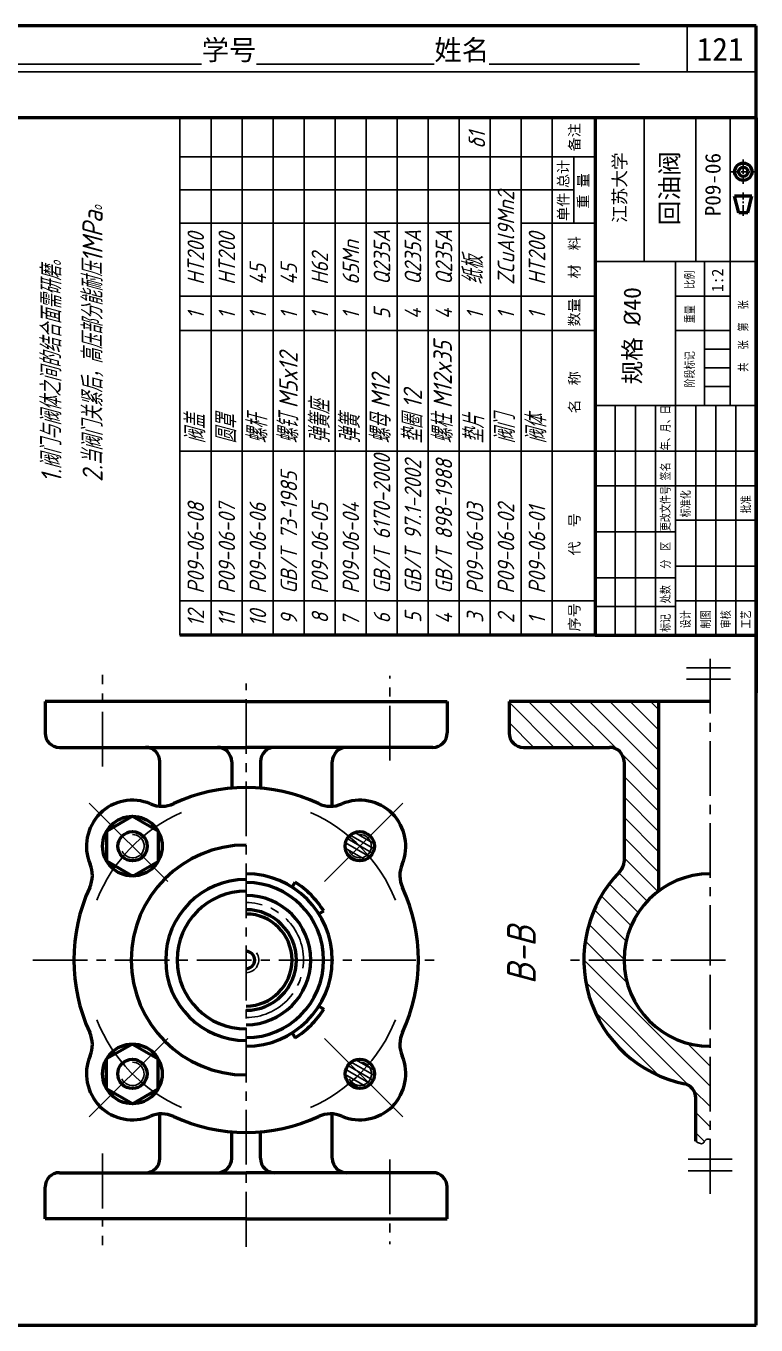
# Model space of a CAD drawing. Header units: millimetres. Extents: x 0 to 322, y 0 to 226.
# Drawn here: x 194.9 to 322, y 0 to 226 of the extents above; entities that cross this region are included whole.
import ezdxf

# ---------------------------------------------------------------- set-up
doc = ezdxf.new("R2010")
doc.units = ezdxf.units.MM
doc.header["$LTSCALE"] = 0.5
doc.linetypes.add('CENTER2', pattern=[28.575, 19.05, -3.175, 3.175, -3.175])
doc.layers.add('点画线层', color=7, linetype='CENTER2')
doc.layers.add('细实线层', color=7, linetype='Continuous')
doc.layers.add('粗实线层', color=7, linetype='Continuous', lineweight=50)
doc.styles.get("Standard").update_dxf_attribs({"font": 'gbeitc.shx', "height": 4, "bigfont": 'gbcbig.shx'})
doc.styles.add('宋体', font='SimSun.ttf', dxfattribs={"height": 3})
pattern_1 = [(150, (300.90456, -35.0322), (-0.396875, -0.6874077), [])]

msp = doc.modelspace()

# ---------------------------------------------------------------- hatches: boundary and pattern name
h = msp.add_hatch()
h.set_pattern_fill('ANSI31', color=256, scale=0.25, angle=105, style=0)
h.set_pattern_definition(pattern_1)
edge = h.paths.add_edge_path()
edge.add_arc((253.02, 83.3), 2.55, 90, 450)
h = msp.add_hatch()
h.set_pattern_fill('ANSI31', color=256, scale=0.25, angle=105, style=0)
h.set_pattern_definition(pattern_1)
edge = h.paths.add_edge_path()
edge.add_arc((253.03, 43.7), 2.55, 90, 450)

# ---------------------------------------------------------------- linework, layer by layer
at = {"lineweight": 50}
for p, q in [((322, 226), (0, 226)), ((322, 0), (322, 226)), ((322, 210), (0, 210)), ((294, 210), (294, 120)), ((322, 210), (322, 110)), ((294, 120), (221.72, 120)), ((294, 120), (322, 120)), ((0, 0), (322, 0))]:
    msp.add_line(p, q, dxfattribs=at)
for p, q in [((310, 218), (310, 226)), ((322, 218), (0, 218)), ((221.72, 210), (221.72, 120)), ((227.12, 210), (227.12, 120)), ((232.52, 210), (232.52, 120)), ((237.92, 210), (237.92, 120)), ((243.32, 210), (243.32, 120)), ((248.72, 210), (248.72, 120)), ((254.12, 210), (254.12, 120)), ((259.52, 210), (259.52, 120)), ((264.92, 210), (264.92, 120)), ((270.32, 210), (270.32, 120)), ((275.72, 210), (275.72, 120)), ((281.12, 210), (281.12, 120)), ((286.52, 210), (286.52, 120)), ((302.5, 185), (302.5, 210)), ((311.5, 185), (311.5, 210)), ((317.5, 160), (317.5, 210)), ((290.26, 203.22), (290.26, 191.71)), ((317.5, 185), (317.5, 190.38)), ((317.5, 185), (317.5, 190.38)), ((294, 185), (322, 185)), ((308, 120), (308, 185)), ((313, 160), (313, 185)), ((308, 179), (317.5, 179)), ((308, 173), (317.5, 173)), ((313, 169.75), (317.5, 169.75)), ((313, 166.5), (317.5, 166.5)), ((313, 163.25), (317.5, 163.25)), ((294, 160), (322, 160)), ((297.5, 120), (297.5, 160)), ((301, 120), (301, 160)), ((304.5, 120), (304.5, 160)), ((311.5, 120), (311.5, 160)), ((315, 120), (315, 160)), ((318.5, 120), (318.5, 160)), ((294, 152), (322, 152)), ((294, 146), (322, 146)), ((294, 138), (308, 138)), ((308, 140), (322, 140)), ((308, 132), (322, 132)), ((294, 130), (308, 130)), ((294, 125), (308, 125)), ((308, 126), (322, 126)), ((290.4, 100.5), (282.4, 108.5)), ((293.93, 100.5), (285.93, 108.5)), ((297.87, 100.1), (289.47, 108.5)), ((305.02, 96.49), (293.01, 108.5)), ((305.02, 100.03), (296.54, 108.5)), ((305.02, 103.56), (300.08, 108.5)), ((305.02, 107.1), (303.61, 108.5)), ((286.86, 100.5), (279.02, 108.35)), ((283.33, 100.5), (279.02, 104.81)), ((305.02, 92.95), (298.62, 99.35)), ((305.02, 89.42), (299.02, 95.42)), ((219.58, 77.15), (205.93, 90.8)), ((246.88, 77.15), (260.52, 90.8)), ((305.02, 85.88), (299.02, 91.88)), ((305.02, 82.35), (299.02, 88.35)), ((305.02, 78.81), (299.02, 84.81)), ((304.89, 75.4), (299.02, 81.28)), ((303.04, 73.72), (298.09, 78.67)), ((300.24, 69.44), (295.05, 74.64)), ((301.48, 71.74), (296.46, 76.76)), ((299.38, 66.77), (293.85, 72.3)), ((299.02, 63.6), (292.91, 69.71)), ((299.55, 59.53), (292.27, 66.81)), ((314.02, 41.53), (292.02, 63.53)), ((310.43, 41.57), (292.36, 59.65)), ((305.07, 43.4), (293.92, 54.56)), ((219.58, 49.85), (205.93, 36.2)), ((246.88, 49.85), (260.52, 36.2)), ((314.02, 45.06), (310.04, 49.04)), ((314.02, 37.99), (311.08, 40.93)), ((314.02, 34.46), (311.52, 36.96)), ((312.96, 31.98), (311.52, 33.42))]:
    msp.add_line(p, q)
for start, end in [(113.6462, 158.1579), (21.8421, 66.3538), (201.8421, 246.3538), (293.6462, 338.1579)]:
    msp.add_arc((233.23, 63.5), 28, start, end)
at = {"layer": '点画线层', "ltscale": 0.12}
for p, q in [((319.78, 198.55), (319.78, 202.78)), ((317.69, 200.64), (321.91, 200.64))]:
    msp.add_line(p, q, dxfattribs=at)
at = {"layer": '点画线层', "ltscale": 0.2}
msp.add_line((319.78, 192.95), (319.78, 197.01), dxfattribs=at)
at = {"layer": '点画线层'}
for p, q in [((314.02, 63.5), (314.02, 116.72)), ((208.23, 97.18), (208.23, 113.1)), ((233.23, 13.62), (233.23, 111.59)), ((258.23, 98.21), (258.23, 112.93)), ((196.09, 63.5), (267.02, 63.5)), ((316.69, 63.5), (289.05, 63.5)), ((314.02, 22.84), (314.02, 63.5)), ((208.23, 29.82), (208.23, 13.9)), ((258.23, 28.79), (258.23, 14.07))]:
    msp.add_line(p, q, dxfattribs=at)
msp.add_arc((233.23, 63.5), 10, 270, 90, dxfattribs=at)
at = {"layer": '粗实线层'}
for p, q in [((321.28, 196.39), (318.28, 196.39)), ((318.98, 193.51), (318.28, 196.39)), ((320.59, 193.51), (321.28, 196.39)), ((320.59, 193.51), (318.98, 193.51)), ((233.23, 108.5), (198.23, 108.5)), ((198.23, 108.5), (198.23, 103)), ((233.23, 108.5), (268.23, 108.5)), ((268.23, 108.5), (268.23, 103)), ((314.02, 108.5), (279.02, 108.5)), ((279.02, 108.5), (279.02, 103)), ((314.02, 108.5), (305.02, 108.5)), ((305.02, 108.5), (305.02, 75.5)), ((200.73, 100.5), (233.23, 100.5)), ((265.73, 100.5), (233.23, 100.5)), ((281.52, 100.5), (296.52, 100.5)), ((218.23, 90.27), (218.23, 98)), ((230.73, 98), (230.73, 93.4)), ((235.73, 98), (235.73, 93.4)), ((248.23, 90.27), (248.23, 98)), ((299.02, 98), (299.02, 80.65)), ((213.46, 88.5), (208.96, 85.9)), ((213.46, 88.5), (217.96, 85.9)), ((208.96, 80.71), (208.96, 85.9)), ((217.96, 80.71), (217.96, 85.9)), ((213.46, 78.11), (208.96, 80.71)), ((213.46, 78.11), (217.96, 80.71)), ((241.24, 76.18), (241.77, 77.03)), ((245.91, 71.51), (246.75, 72.04)), ((245.91, 55.49), (246.75, 54.96)), ((241.24, 50.82), (241.77, 49.97)), ((213.44, 48.89), (208.94, 46.29)), ((213.44, 48.89), (217.94, 46.29)), ((208.94, 41.09), (208.94, 46.29)), ((217.94, 41.09), (217.94, 46.29)), ((213.44, 38.5), (208.94, 41.09)), ((213.44, 38.5), (217.94, 41.09)), ((311.52, 31.98), (311.52, 39.52)), ((218.23, 29), (218.23, 36.73)), ((248.23, 29), (248.23, 36.73)), ((230.73, 29), (230.73, 33.6)), ((235.73, 29), (235.73, 33.6)), ((200.73, 26.5), (233.23, 26.5)), ((265.73, 26.5), (233.23, 26.5)), ((198.23, 18.5), (198.23, 24)), ((268.23, 18.5), (268.23, 24)), ((233.23, 18.5), (198.23, 18.5)), ((233.23, 18.5), (268.23, 18.5))]:
    msp.add_line(p, q, dxfattribs=at)
for centre, radius in [((319.78, 200.64), 1.5), ((319.78, 200.64), 0.806), ((213.44, 83.31), 5.19), ((213.46, 83.3), 2.55), ((253.02, 83.3), 2.55), ((213.44, 43.69), 5.19), ((213.44, 43.69), 2.55), ((253.03, 43.7), 2.55)]:
    msp.add_circle(centre, radius, dxfattribs=at)
for centre, radius, start, end in [((200.73, 103), 2.5, 180, 270), ((265.73, 103), 2.5, 270, 0), ((281.52, 103), 2.5, 180, 270), ((215.73, 98), 2.5, 0, 90), ((228.23, 98), 2.5, 0, 90), ((238.23, 98), 2.5, 90, 180), ((250.73, 98), 2.5, 90, 180), ((296.52, 98), 2.5, 0, 90), ((233.23, 63.5), 30, 65.1531, 114.8469), ((213.43, 83.3), 8, 66.9394, 203.0606), ((218.52, 95.26), 5, 246.9394, 294.8469), ((247.93, 95.26), 5, 245.1531, 293.0606), ((253.03, 83.3), 8, 336.9394, 113.0606), ((233.23, 63.5), 20, 90, 270), ((201.47, 78.21), 5, 335.1531, 23.0606), ((264.99, 78.21), 5, 156.9394, 204.8469), ((296.52, 80.65), 2.5, 315.5846, 0), ((233.23, 63.5), 14, 90, 270), ((233.23, 63.5), 15, 270, 90), ((233.23, 63.5), 13.5, 270, 90), ((233.23, 63.5), 16, 45, 57.7217), ((314.02, 63.5), 22, 135.5847, 258.2243), ((314.02, 63.5), 15, 90, 270), ((233.23, 63.5), 30, 155.1531, 204.8469), ((233.23, 63.5), 12, 90, 270), ((233.23, 63.5), 11.25, 270, 90), ((233.23, 63.5), 16, 32.2783, 45), ((233.23, 63.5), 30, 335.1531, 24.8469), ((233.23, 63.5), 8.75, 270, 90), ((233.23, 63.5), 8, 270, 90), ((233.23, 63.5), 1.5, 270, 90), ((233.23, 63.5), 16, 315, 327.7217), ((233.23, 63.5), 16, 302.2783, 315), ((201.47, 48.79), 5, 336.9394, 24.8469), ((264.99, 48.79), 5, 155.1531, 203.0606), ((213.43, 43.7), 8, 156.9394, 293.0606), ((253.03, 43.7), 8, 246.9394, 23.0606), ((309.02, 39.52), 2.5, 360, 78.2243), ((218.52, 31.74), 5, 65.1531, 113.0606), ((233.23, 63.5), 30, 245.1531, 294.8469), ((247.93, 31.74), 5, 66.9394, 114.8469), ((215.73, 29), 2.5, 270, 0), ((228.23, 29), 2.5, 270, 0), ((238.23, 29), 2.5, 180, 270), ((250.73, 29), 2.5, 180, 270), ((200.73, 24), 2.5, 90, 180), ((265.73, 24), 2.5, 0, 90)]:
    msp.add_arc(centre, radius, start, end, dxfattribs=at)
at = {"layer": '细实线层', "color": 0}
for p, q in [((294, 203.22), (221.72, 203.22)), ((290.26, 197.47), (221.72, 197.47)), ((275.72, 191.71), (221.72, 191.71)), ((294, 191.71), (281.12, 191.71)), ((294, 179), (221.72, 179)), ((294, 173), (221.72, 173)), ((294, 152), (221.72, 152)), ((294, 126), (221.72, 126))]:
    msp.add_line(p, q, dxfattribs=at)
at = {"layer": '细实线层'}
for p, q in [((309.87, 114.34), (317.54, 114.34)), ((309.87, 112.34), (317.54, 112.34)), ((310.18, 28.83), (317.85, 28.83)), ((310.18, 26.83), (317.85, 26.83))]:
    msp.add_line(p, q, dxfattribs=at)
for centre, radius, start, end in [((213.46, 83.3), 2.03, 205.5873, 90), ((253.02, 83.3), 2.03, 205.5873, 90), ((233.23, 63.5), 2.2, 270, 34.4666), ((213.44, 43.69), 2.03, 205.5873, 90), ((253.03, 43.69), 2.03, 205.5873, 90)]:
    msp.add_arc(centre, radius, start, end, dxfattribs=at)
msp.add_open_spline([(311.52, 31.98), (311.86, 31.71), (312.84, 31.2), (313.18, 32.46), (313.8, 32.36), (314.02, 32.3)], degree=3, knots=[0, 0, 0, 0, 2.685114, 4.515895, 5.901227, 5.901227, 5.901227, 5.901227], dxfattribs=at)

# ---------------------------------------------------------------- texts
at = {"style": '宋体'}
for s, height, p in [('班级%%U              %%U学号%%U             %%U姓名%%U           ', 3.5, (182.61, 220.07)), ('121', 4, (311.67, 219.96))]:
    msp.add_text(s, height=height, dxfattribs=at).set_placement(p)
for s, height, p in [('δ1', 2.88, (274.84, 204.64)), ('ZCuAl9Mn2', 2.88, (279.91, 180.97)), ('2.当阀门关紧后，高压部分能耐压1MPa。', 3.5, (208.25, 146.66)), ('HT200', 2.88, (225.91, 180.97)), ('HT200', 2.88, (231.31, 180.97)), ('Q235A', 2.88, (258.31, 180.97)), ('Q235A', 2.88, (263.71, 180.97)), ('Q235A', 2.88, (269.11, 180.97)), ('HT200', 2.88, (285.31, 180.97)), ('65Mn', 2.88, (252.91, 180.97)), ('1.阀门与阀体之间的结合面需研磨。', 3.5, (201.08, 146.53)), ('H62', 2.88, (247.51, 180.97)), ('纸板', 3.5, (274.51, 180.97)), ('45', 2.88, (236.71, 180.97)), ('45', 2.88, (242.11, 180.97)), ('1', 2.88, (225.91, 175.01)), ('1', 2.88, (231.31, 175.01)), ('1', 2.88, (236.71, 175.01)), ('1', 2.88, (242.11, 175.01)), ('1', 2.88, (247.51, 175.01)), ('1', 2.88, (252.91, 175.01)), ('5', 2.88, (258.31, 175.01)), ('4', 2.88, (263.71, 175.01)), ('4', 2.88, (269.11, 175.01)), ('1', 2.88, (274.51, 175.01)), ('1', 2.88, (279.91, 175.01)), ('1', 2.88, (285.31, 175.01)), ('M5x12', 3.2, (242.2, 159.5)), ('M12x35', 3.2, (269.05, 159.5)), ('M12', 3.2, (258.25, 159.5)), ('12', 3.2, (263.83, 159.5)), ('弹簧座', 3.5, (247.82, 153.35)), ('阀盖', 3.5, (226.15, 153.35)), ('圆罩', 3.5, (231.55, 153.35)), ('螺杆', 3.5, (236.95, 153.35)), ('螺钉', 3.5, (242.35, 153.35)), ('弹簧', 3.5, (253.07, 153.35)), ('螺母', 3.5, (258.4, 153.35)), ('垫圈', 3.5, (263.98, 153.35)), ('螺柱', 3.5, (269.2, 153.35)), ('垫片', 3.5, (274.69, 153.35)), ('阀门', 3.5, (280.05, 153.35)), ('阀体', 3.5, (285.5, 153.35)), ('GB/T 6170-2000', 2.88, (258.31, 127.23)), ('GB/T 97.1-2002', 2.88, (263.71, 127.23)), ('GB/T 898-1988', 2.88, (269.11, 127.23)), ('GB/T 73-1985', 2.88, (242.11, 127.23)), ('P09-06-08', 2.88, (225.91, 127.23)), ('P09-06-07', 2.88, (231.31, 127.23)), ('P09-06-06', 2.88, (236.71, 127.23)), ('P09-06-05', 2.88, (247.51, 127.23)), ('P09-06-04', 2.88, (252.91, 127.23)), ('P09-06-03', 2.88, (274.51, 127.23)), ('P09-06-02', 2.88, (279.91, 127.23)), ('P09-06-01', 2.88, (285.31, 127.23)), ('12', 2.88, (225.93, 121.5)), ('11', 2.88, (231.33, 121.5)), ('10', 2.88, (236.73, 121.5)), ('8', 2.88, (247.53, 122.04)), ('5', 2.88, (263.73, 122.17)), ('3', 2.88, (274.51, 122.17)), ('9', 2.88, (242.13, 121.84)), ('7', 2.88, (252.93, 121.58)), ('6', 2.88, (258.33, 122.04)), ('4', 2.88, (269.13, 121.97)), ('2', 2.88, (279.91, 122.11)), ('1', 2.88, (285.31, 121.95)), ('B-B', 5, (283.66, 59.28))]:
    msp.add_text(s, height=height, rotation=90).set_placement(p)
for s, height, p in [('备注', 1.8, (291.29, 204.18)), ('江苏大学', 2.25, (299.39, 191.74)), ('回油阀', 3.15, (308.51, 191.33)), ('P09-06', 2.7, (315.83, 192.89)), ('总计', 1.8, (289.34, 197.82)), ('重 量', 1.8, (292.82, 194.23)), ('单件', 1.8, (289.34, 192.08)), ('材  料', 1.8, (291.29, 182.06)), ('1:2', 2, (316.29, 179.69)), ('数量', 1.8, (291.26, 173.72)), ('名  称', 1.8, (291.29, 158.58)), ('代  号', 1.8, (291.29, 133.89)), ('序号', 1.8, (291.26, 120.68))]:
    msp.add_text(s, height=height, rotation=90, dxfattribs=at).set_placement(p)
at = {"style": '宋体', "width": 0.75}
for s, p in [('比例', (311.19, 180.28)), ('重量', (311.19, 174.28)), ('共   张  第   张', (320.53, 165.85)), ('阶段标记', (311.19, 163.11)), ('年、月、日', (306.99, 152.16)), ('签名', (306.99, 146.94)), ('更改文件号', (306.99, 138.1)), ('标准化', (310.49, 140.52)), ('批准', (320.99, 141.2)), ('分  区', (306.99, 131.58)), ('处数', (306.99, 125.57)), ('标记', (306.99, 120.57)), ('设计', (310.49, 121.2)), ('制图', (313.99, 121.2)), ('审核', (317.49, 121.2)), ('工艺', (320.99, 121.2))]:
    msp.add_text(s, height=1.5, rotation=90, dxfattribs=at).set_placement(p)
at = {"insert": (298.94, 163.66), "char_height": 3, "width": 20.1336, "attachment_point": 1, "rotation": 90, "style": '宋体'}
msp.add_mtext('规格 {\\fISOCPEUR|b0|i0|c0|p34;%%C}40', dxfattribs=at)

doc.saveas('drawing.dxf')
